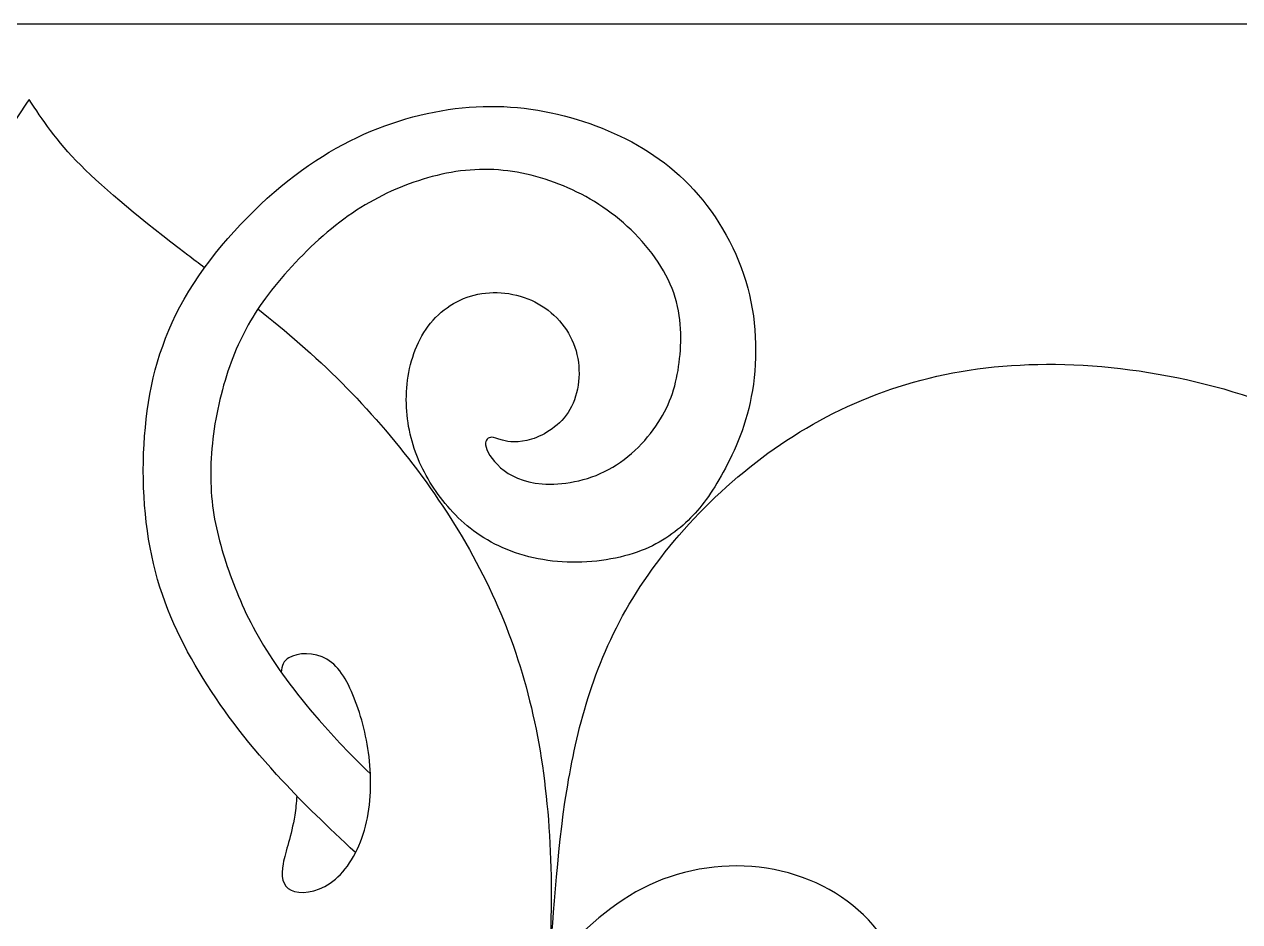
# Model space of a CAD drawing. Extents: x 0 to 18.5, y -1.7 to 18.4.
# Drawn here: x 9.239 to 13.859, y 15.014 to 18.426 of the extents above; entities that cross this region are included whole.
import ezdxf

# ---------------------------------------------------------------- set-up
doc = ezdxf.new("R2010")
doc.units = 0
doc.header["$MEASUREMENT"] = 0
doc.layers.add('LAYER_1', color=7, linetype='CONTINUOUS')

msp = doc.modelspace()

# ---------------------------------------------------------------- linework, layer by layer
at = {"layer": 'LAYER_1'}
msp.add_lwpolyline([(0, 0), (18.4785, 0), (18.4785, 18.4256), (0, 18.4256), (0, 0)], close=True, dxfattribs=at)
for points, knots in [([(9.92419, 17.49978), (9.9025, 17.5162), (9.88124, 17.53231), (9.86051, 17.54812), (9.86051, 17.54812), (9.68589, 17.68129), (9.5483, 17.79418), (9.45393, 17.88943), (9.45393, 17.88943), (9.35957, 17.98468), (9.30842, 18.0623), (9.25724, 18.13992), (9.25724, 18.13992), (9.20608, 18.0623), (9.15493, 17.98468), (9.06057, 17.88943), (9.06057, 17.88943), (8.9662, 17.79418), (8.82861, 17.68129), (8.65399, 17.54812), (8.65399, 17.54812), (8.63326, 17.53231), (8.612, 17.5162), (8.59031, 17.49978)], [0, 0, 0, 0, 0.1428571, 0.1428571, 0.1428571, 0.1428571, 0.2857143, 0.2857143, 0.2857143, 0.2857143, 0.4285714, 0.4285714, 0.4285714, 0.4285714, 0.5714286, 0.5714286, 0.5714286, 0.5714286, 0.7142857, 0.7142857, 0.7142857, 0.7142857, 1, 1, 1, 1]), ([(9.92419, 17.49978), (9.9025, 17.5162), (9.88124, 17.53231), (9.86051, 17.54812), (9.86051, 17.54812), (9.68589, 17.68129), (9.5483, 17.79418), (9.45393, 17.88943), (9.45393, 17.88943), (9.35957, 17.98468), (9.30842, 18.0623), (9.25724, 18.13992), (9.25724, 18.13992), (9.20608, 18.0623), (9.15493, 17.98468), (9.06057, 17.88943), (9.06057, 17.88943), (8.9662, 17.79418), (8.82861, 17.68129), (8.65399, 17.54812), (8.65399, 17.54812), (8.63326, 17.53231), (8.612, 17.5162), (8.59031, 17.49978)], [0, 0, 0, 0, 0.1428571, 0.1428571, 0.1428571, 0.1428571, 0.2857143, 0.2857143, 0.2857143, 0.2857143, 0.4285714, 0.4285714, 0.4285714, 0.4285714, 0.5714286, 0.5714286, 0.5714286, 0.5714286, 0.7142857, 0.7142857, 0.7142857, 0.7142857, 1, 1, 1, 1]), ([(10.49862, 15.27656), (10.38959, 15.37703), (10.29963, 15.46447), (10.22022, 15.54964), (10.22022, 15.54964), (10.09851, 15.68016), (10.00149, 15.80542), (9.91903, 15.93859), (9.91903, 15.93859), (9.83657, 16.07176), (9.76866, 16.21288), (9.7303, 16.37515), (9.7303, 16.37515), (9.69193, 16.53743), (9.68311, 16.72088), (9.69942, 16.89241), (9.69942, 16.89241), (9.71574, 17.06395), (9.75719, 17.22359), (9.84714, 17.38101), (9.84714, 17.38101), (9.9371, 17.53844), (10.07558, 17.69367), (10.21492, 17.8092), (10.21492, 17.8092), (10.35427, 17.92474), (10.4945, 18.00059), (10.63649, 18.04909), (10.63649, 18.04909), (10.77848, 18.0976), (10.92225, 18.11878), (11.06159, 18.11261), (11.06159, 18.11261), (11.20094, 18.10643), (11.33588, 18.0729), (11.45847, 18.02087), (11.45847, 18.02087), (11.58106, 17.96884), (11.69131, 17.89828), (11.78391, 17.79686), (11.78391, 17.79686), (11.87651, 17.69544), (11.95149, 17.56314), (11.98897, 17.42292), (11.98897, 17.42292), (12.02645, 17.28269), (12.02645, 17.13451), (12.00264, 17.01016), (12.00264, 17.01016), (11.97883, 16.88581), (11.93119, 16.78526), (11.88761, 16.70836), (11.88761, 16.70836), (11.84402, 16.63145), (11.80447, 16.57816), (11.75288, 16.53054), (11.75288, 16.53054), (11.70129, 16.48292), (11.63764, 16.44094), (11.55335, 16.41378), (11.55335, 16.41378), (11.46906, 16.38662), (11.3641, 16.37427), (11.26533, 16.38308), (11.26533, 16.38308), (11.16655, 16.3919), (11.07394, 16.4219), (10.9992, 16.46524), (10.9992, 16.46524), (10.92446, 16.50859), (10.86757, 16.56531), (10.82127, 16.6266), (10.82127, 16.6266), (10.77497, 16.6879), (10.73924, 16.75378), (10.71697, 16.8264), (10.71697, 16.8264), (10.6947, 16.89903), (10.68588, 16.97841), (10.69425, 17.05778), (10.69425, 17.05778), (10.70263, 17.13715), (10.72822, 17.21654), (10.77452, 17.27827), (10.77452, 17.27827), (10.82082, 17.34), (10.88785, 17.38411), (10.96369, 17.39954), (10.96369, 17.39954), (11.03954, 17.41497), (11.12422, 17.40174), (11.193, 17.36294), (11.193, 17.36294), (11.26179, 17.32413), (11.31472, 17.25975), (11.33632, 17.18435), (11.33632, 17.18435), (11.35793, 17.10894), (11.34823, 17.0225), (11.31296, 16.96121), (11.31296, 16.96121), (11.27768, 16.89991), (11.21681, 16.86375), (11.16743, 16.84832), (11.16743, 16.84832), (11.11804, 16.83288), (11.08011, 16.83818), (11.05719, 16.84391), (11.05719, 16.84391), (11.03426, 16.84964), (11.02631, 16.85582), (11.01529, 16.85538), (11.01529, 16.85538), (11.00427, 16.85494), (10.99016, 16.84787), (10.9928, 16.82671), (10.9928, 16.82671), (10.99545, 16.80555), (11.01485, 16.77026), (11.04968, 16.73984), (11.04968, 16.73984), (11.08452, 16.70942), (11.1348, 16.68383), (11.208, 16.67854), (11.208, 16.67854), (11.2812, 16.67325), (11.37734, 16.68825), (11.46024, 16.73278), (11.46024, 16.73278), (11.54314, 16.77732), (11.61282, 16.85141), (11.65735, 16.92505), (11.65735, 16.92505), (11.70189, 16.99869), (11.7213, 17.0719), (11.73012, 17.1548), (11.73012, 17.1548), (11.73894, 17.2377), (11.73717, 17.33031), (11.70146, 17.42114), (11.70146, 17.42114), (11.66574, 17.51198), (11.59605, 17.60107), (11.51624, 17.67074), (11.51624, 17.67074), (11.43643, 17.74041), (11.34646, 17.79069), (11.25386, 17.82464), (11.25386, 17.82464), (11.16126, 17.85859), (11.066, 17.87624), (10.96987, 17.87359), (10.96987, 17.87359), (10.87374, 17.87094), (10.77672, 17.84801), (10.685, 17.8123), (10.685, 17.8123), (10.59328, 17.77658), (10.50685, 17.72806), (10.42219, 17.66104), (10.42219, 17.66104), (10.33752, 17.59401), (10.25461, 17.50846), (10.19067, 17.42909), (10.19067, 17.42909), (10.12673, 17.34971), (10.08175, 17.27651), (10.04515, 17.19052), (10.04515, 17.19052), (10.00855, 17.10453), (9.98032, 17.00575), (9.96401, 16.90609), (9.96401, 16.90609), (9.94769, 16.80643), (9.94328, 16.70588), (9.95298, 16.61284), (9.95298, 16.61284), (9.96268, 16.5198), (9.9865, 16.43424), (10.01648, 16.34826), (10.01648, 16.34826), (10.04647, 16.26227), (10.08263, 16.17583), (10.13775, 16.08191), (10.13775, 16.08191), (10.19287, 15.98798), (10.26696, 15.88655), (10.35956, 15.78028), (10.35956, 15.78028), (10.41672, 15.71469), (10.48094, 15.64723), (10.5548, 15.57587)], [0, 0, 0, 0, 0.0204082, 0.0204082, 0.0204082, 0.0204082, 0.0408163, 0.0408163, 0.0408163, 0.0408163, 0.0612245, 0.0612245, 0.0612245, 0.0612245, 0.0816327, 0.0816327, 0.0816327, 0.0816327, 0.1020408, 0.1020408, 0.1020408, 0.1020408, 0.122449, 0.122449, 0.122449, 0.122449, 0.1428571, 0.1428571, 0.1428571, 0.1428571, 0.1632653, 0.1632653, 0.1632653, 0.1632653, 0.1836735, 0.1836735, 0.1836735, 0.1836735, 0.2040816, 0.2040816, 0.2040816, 0.2040816, 0.2244898, 0.2244898, 0.2244898, 0.2244898, 0.244898, 0.244898, 0.244898, 0.244898, 0.2653061, 0.2653061, 0.2653061, 0.2653061, 0.2857143, 0.2857143, 0.2857143, 0.2857143, 0.3061224, 0.3061224, 0.3061224, 0.3061224, 0.3265306, 0.3265306, 0.3265306, 0.3265306, 0.3469388, 0.3469388, 0.3469388, 0.3469388, 0.3673469, 0.3673469, 0.3673469, 0.3673469, 0.3877551, 0.3877551, 0.3877551, 0.3877551, 0.4081633, 0.4081633, 0.4081633, 0.4081633, 0.4285714, 0.4285714, 0.4285714, 0.4285714, 0.4489796, 0.4489796, 0.4489796, 0.4489796, 0.4693878, 0.4693878, 0.4693878, 0.4693878, 0.4897959, 0.4897959, 0.4897959, 0.4897959, 0.5102041, 0.5102041, 0.5102041, 0.5102041, 0.5306122, 0.5306122, 0.5306122, 0.5306122, 0.5510204, 0.5510204, 0.5510204, 0.5510204, 0.5714286, 0.5714286, 0.5714286, 0.5714286, 0.5918367, 0.5918367, 0.5918367, 0.5918367, 0.6122449, 0.6122449, 0.6122449, 0.6122449, 0.6326531, 0.6326531, 0.6326531, 0.6326531, 0.6530612, 0.6530612, 0.6530612, 0.6530612, 0.6734694, 0.6734694, 0.6734694, 0.6734694, 0.6938776, 0.6938776, 0.6938776, 0.6938776, 0.7142857, 0.7142857, 0.7142857, 0.7142857, 0.7346939, 0.7346939, 0.7346939, 0.7346939, 0.755102, 0.755102, 0.755102, 0.755102, 0.7755102, 0.7755102, 0.7755102, 0.7755102, 0.7959184, 0.7959184, 0.7959184, 0.7959184, 0.8163265, 0.8163265, 0.8163265, 0.8163265, 0.8367347, 0.8367347, 0.8367347, 0.8367347, 0.8571429, 0.8571429, 0.8571429, 0.8571429, 0.877551, 0.877551, 0.877551, 0.877551, 0.8979592, 0.8979592, 0.8979592, 0.8979592, 0.9183673, 0.9183673, 0.9183673, 0.9183673, 0.9387755, 0.9387755, 0.9387755, 0.9387755, 0.9591837, 0.9591837, 0.9591837, 0.9591837, 1, 1, 1, 1]), ([(10.49862, 15.27656), (10.38959, 15.37703), (10.29963, 15.46447), (10.22022, 15.54964), (10.22022, 15.54964), (10.09851, 15.68016), (10.00149, 15.80542), (9.91903, 15.93859), (9.91903, 15.93859), (9.83657, 16.07176), (9.76866, 16.21288), (9.7303, 16.37515), (9.7303, 16.37515), (9.69193, 16.53743), (9.68311, 16.72088), (9.69942, 16.89241), (9.69942, 16.89241), (9.71574, 17.06395), (9.75719, 17.22359), (9.84714, 17.38101), (9.84714, 17.38101), (9.9371, 17.53844), (10.07558, 17.69367), (10.21492, 17.8092), (10.21492, 17.8092), (10.35427, 17.92474), (10.4945, 18.00059), (10.63649, 18.04909), (10.63649, 18.04909), (10.77848, 18.0976), (10.92225, 18.11878), (11.06159, 18.11261), (11.06159, 18.11261), (11.20094, 18.10643), (11.33588, 18.0729), (11.45847, 18.02087), (11.45847, 18.02087), (11.58106, 17.96884), (11.69131, 17.89828), (11.78391, 17.79686), (11.78391, 17.79686), (11.87651, 17.69544), (11.95149, 17.56314), (11.98897, 17.42292), (11.98897, 17.42292), (12.02645, 17.28269), (12.02645, 17.13451), (12.00264, 17.01016), (12.00264, 17.01016), (11.97883, 16.88581), (11.93119, 16.78526), (11.88761, 16.70836), (11.88761, 16.70836), (11.84402, 16.63145), (11.80447, 16.57816), (11.75288, 16.53054), (11.75288, 16.53054), (11.70129, 16.48292), (11.63764, 16.44094), (11.55335, 16.41378), (11.55335, 16.41378), (11.46906, 16.38662), (11.3641, 16.37427), (11.26533, 16.38308), (11.26533, 16.38308), (11.16655, 16.3919), (11.07394, 16.4219), (10.9992, 16.46524), (10.9992, 16.46524), (10.92446, 16.50859), (10.86757, 16.56531), (10.82127, 16.6266), (10.82127, 16.6266), (10.77497, 16.6879), (10.73924, 16.75378), (10.71697, 16.8264), (10.71697, 16.8264), (10.6947, 16.89903), (10.68588, 16.97841), (10.69425, 17.05778), (10.69425, 17.05778), (10.70263, 17.13715), (10.72822, 17.21654), (10.77452, 17.27827), (10.77452, 17.27827), (10.82082, 17.34), (10.88785, 17.38411), (10.96369, 17.39954), (10.96369, 17.39954), (11.03954, 17.41497), (11.12422, 17.40174), (11.193, 17.36294), (11.193, 17.36294), (11.26179, 17.32413), (11.31472, 17.25975), (11.33632, 17.18435), (11.33632, 17.18435), (11.35793, 17.10894), (11.34823, 17.0225), (11.31296, 16.96121), (11.31296, 16.96121), (11.27768, 16.89991), (11.21681, 16.86375), (11.16743, 16.84832), (11.16743, 16.84832), (11.11804, 16.83288), (11.08011, 16.83818), (11.05719, 16.84391), (11.05719, 16.84391), (11.03426, 16.84964), (11.02631, 16.85582), (11.01529, 16.85538), (11.01529, 16.85538), (11.00427, 16.85494), (10.99016, 16.84787), (10.9928, 16.82671), (10.9928, 16.82671), (10.99545, 16.80555), (11.01485, 16.77026), (11.04968, 16.73984), (11.04968, 16.73984), (11.08452, 16.70942), (11.1348, 16.68383), (11.208, 16.67854), (11.208, 16.67854), (11.2812, 16.67325), (11.37734, 16.68825), (11.46024, 16.73278), (11.46024, 16.73278), (11.54314, 16.77732), (11.61282, 16.85141), (11.65735, 16.92505), (11.65735, 16.92505), (11.70189, 16.99869), (11.7213, 17.0719), (11.73012, 17.1548), (11.73012, 17.1548), (11.73894, 17.2377), (11.73717, 17.33031), (11.70146, 17.42114), (11.70146, 17.42114), (11.66574, 17.51198), (11.59605, 17.60107), (11.51624, 17.67074), (11.51624, 17.67074), (11.43643, 17.74041), (11.34646, 17.79069), (11.25386, 17.82464), (11.25386, 17.82464), (11.16126, 17.85859), (11.066, 17.87624), (10.96987, 17.87359), (10.96987, 17.87359), (10.87374, 17.87094), (10.77672, 17.84801), (10.685, 17.8123), (10.685, 17.8123), (10.59328, 17.77658), (10.50685, 17.72806), (10.42219, 17.66104), (10.42219, 17.66104), (10.33752, 17.59401), (10.25461, 17.50846), (10.19067, 17.42909), (10.19067, 17.42909), (10.12673, 17.34971), (10.08175, 17.27651), (10.04515, 17.19052), (10.04515, 17.19052), (10.00855, 17.10453), (9.98032, 17.00575), (9.96401, 16.90609), (9.96401, 16.90609), (9.94769, 16.80643), (9.94328, 16.70588), (9.95298, 16.61284), (9.95298, 16.61284), (9.96268, 16.5198), (9.9865, 16.43424), (10.01648, 16.34826), (10.01648, 16.34826), (10.04647, 16.26227), (10.08263, 16.17583), (10.13775, 16.08191), (10.13775, 16.08191), (10.19287, 15.98798), (10.26696, 15.88655), (10.35956, 15.78028), (10.35956, 15.78028), (10.41672, 15.71469), (10.48094, 15.64723), (10.5548, 15.57587)], [0, 0, 0, 0, 0.0204082, 0.0204082, 0.0204082, 0.0204082, 0.0408163, 0.0408163, 0.0408163, 0.0408163, 0.0612245, 0.0612245, 0.0612245, 0.0612245, 0.0816327, 0.0816327, 0.0816327, 0.0816327, 0.1020408, 0.1020408, 0.1020408, 0.1020408, 0.122449, 0.122449, 0.122449, 0.122449, 0.1428571, 0.1428571, 0.1428571, 0.1428571, 0.1632653, 0.1632653, 0.1632653, 0.1632653, 0.1836735, 0.1836735, 0.1836735, 0.1836735, 0.2040816, 0.2040816, 0.2040816, 0.2040816, 0.2244898, 0.2244898, 0.2244898, 0.2244898, 0.244898, 0.244898, 0.244898, 0.244898, 0.2653061, 0.2653061, 0.2653061, 0.2653061, 0.2857143, 0.2857143, 0.2857143, 0.2857143, 0.3061224, 0.3061224, 0.3061224, 0.3061224, 0.3265306, 0.3265306, 0.3265306, 0.3265306, 0.3469388, 0.3469388, 0.3469388, 0.3469388, 0.3673469, 0.3673469, 0.3673469, 0.3673469, 0.3877551, 0.3877551, 0.3877551, 0.3877551, 0.4081633, 0.4081633, 0.4081633, 0.4081633, 0.4285714, 0.4285714, 0.4285714, 0.4285714, 0.4489796, 0.4489796, 0.4489796, 0.4489796, 0.4693878, 0.4693878, 0.4693878, 0.4693878, 0.4897959, 0.4897959, 0.4897959, 0.4897959, 0.5102041, 0.5102041, 0.5102041, 0.5102041, 0.5306122, 0.5306122, 0.5306122, 0.5306122, 0.5510204, 0.5510204, 0.5510204, 0.5510204, 0.5714286, 0.5714286, 0.5714286, 0.5714286, 0.5918367, 0.5918367, 0.5918367, 0.5918367, 0.6122449, 0.6122449, 0.6122449, 0.6122449, 0.6326531, 0.6326531, 0.6326531, 0.6326531, 0.6530612, 0.6530612, 0.6530612, 0.6530612, 0.6734694, 0.6734694, 0.6734694, 0.6734694, 0.6938776, 0.6938776, 0.6938776, 0.6938776, 0.7142857, 0.7142857, 0.7142857, 0.7142857, 0.7346939, 0.7346939, 0.7346939, 0.7346939, 0.755102, 0.755102, 0.755102, 0.755102, 0.7755102, 0.7755102, 0.7755102, 0.7755102, 0.7959184, 0.7959184, 0.7959184, 0.7959184, 0.8163265, 0.8163265, 0.8163265, 0.8163265, 0.8367347, 0.8367347, 0.8367347, 0.8367347, 0.8571429, 0.8571429, 0.8571429, 0.8571429, 0.877551, 0.877551, 0.877551, 0.877551, 0.8979592, 0.8979592, 0.8979592, 0.8979592, 0.9183673, 0.9183673, 0.9183673, 0.9183673, 0.9387755, 0.9387755, 0.9387755, 0.9387755, 0.9591837, 0.9591837, 0.9591837, 0.9591837, 1, 1, 1, 1]), ([(10.1274, 17.34323), (10.23236, 17.25969), (10.34129, 17.16699), (10.447, 17.06128), (10.447, 17.06128), (10.64719, 16.86108), (10.83595, 16.61412), (10.97, 16.35659), (10.97, 16.35659), (11.10405, 16.09906), (11.18343, 15.83094), (11.21959, 15.5205), (11.21959, 15.5205), (11.25575, 15.21006), (11.24869, 14.85729), (11.1949, 14.5204), (11.1949, 14.5204), (11.1411, 14.1835), (11.04055, 13.86246), (10.89415, 13.54408), (10.89415, 13.54408), (10.74775, 13.2257), (10.55548, 12.90996), (10.35617, 12.5907), (10.35617, 12.5907), (10.15685, 12.27143), (9.95046, 11.94864), (9.812, 11.6479), (9.812, 11.6479), (9.76134, 11.53787), (9.71977, 11.43077), (9.68549, 11.32948)], [0, 0, 0, 0, 0.1111111, 0.1111111, 0.1111111, 0.1111111, 0.2222222, 0.2222222, 0.2222222, 0.2222222, 0.3333333, 0.3333333, 0.3333333, 0.3333333, 0.4444444, 0.4444444, 0.4444444, 0.4444444, 0.5555556, 0.5555556, 0.5555556, 0.5555556, 0.6666667, 0.6666667, 0.6666667, 0.6666667, 0.7777778, 0.7777778, 0.7777778, 0.7777778, 1, 1, 1, 1]), ([(10.1274, 17.34323), (10.23236, 17.25969), (10.34129, 17.16699), (10.447, 17.06128), (10.447, 17.06128), (10.64719, 16.86108), (10.83595, 16.61412), (10.97, 16.35659), (10.97, 16.35659), (11.10405, 16.09906), (11.18343, 15.83094), (11.21959, 15.5205), (11.21959, 15.5205), (11.25575, 15.21006), (11.24869, 14.85729), (11.1949, 14.5204), (11.1949, 14.5204), (11.1411, 14.1835), (11.04055, 13.86246), (10.89415, 13.54408), (10.89415, 13.54408), (10.74775, 13.2257), (10.55548, 12.90996), (10.35617, 12.5907), (10.35617, 12.5907), (10.15685, 12.27143), (9.95046, 11.94864), (9.812, 11.6479), (9.812, 11.6479), (9.76134, 11.53787), (9.71977, 11.43077), (9.68549, 11.32948)], [0, 0, 0, 0, 0.1111111, 0.1111111, 0.1111111, 0.1111111, 0.2222222, 0.2222222, 0.2222222, 0.2222222, 0.3333333, 0.3333333, 0.3333333, 0.3333333, 0.4444444, 0.4444444, 0.4444444, 0.4444444, 0.5555556, 0.5555556, 0.5555556, 0.5555556, 0.6666667, 0.6666667, 0.6666667, 0.6666667, 0.7777778, 0.7777778, 0.7777778, 0.7777778, 1, 1, 1, 1]), ([(12.37295, 13.91386), (12.45122, 13.99355), (12.51351, 14.08062), (12.55574, 14.17111), (12.55574, 14.17111), (12.62982, 14.32985), (12.64217, 14.49919), (12.61748, 14.65177), (12.61748, 14.65177), (12.59279, 14.80434), (12.53104, 14.94016), (12.42874, 15.03982), (12.42874, 15.03982), (12.32644, 15.13948), (12.18355, 15.20298), (12.03274, 15.22062), (12.03274, 15.22062), (11.88193, 15.23826), (11.72318, 15.21004), (11.58847, 15.14041), (11.58847, 15.14041), (11.45377, 15.07079), (11.34309, 14.95975), (11.23243, 14.84872), (11.23243, 14.84872), (11.24785, 14.96636), (11.26327, 15.28245), (11.30096, 15.5117), (11.30096, 15.5117), (11.33866, 15.74096), (11.39863, 15.98262), (11.53885, 16.22074), (11.53885, 16.22074), (11.67908, 16.45887), (11.89958, 16.69347), (12.16239, 16.86015), (12.16239, 16.86015), (12.42521, 17.02684), (12.73037, 17.12563), (13.09108, 17.13268), (13.09108, 17.13268), (13.4518, 17.13974), (13.86808, 17.05506), (14.19881, 16.88132), (14.19881, 16.88132), (14.52954, 16.70758), (14.77472, 16.44476), (14.94934, 16.14314), (14.94934, 16.14314), (15.12397, 15.84151), (15.22804, 15.50108), (15.26332, 15.1536), (15.26332, 15.1536), (15.2986, 14.80611), (15.26507, 14.45156), (15.19276, 14.14994), (15.19276, 14.14994), (15.12044, 13.84832), (15.00931, 13.5996), (14.81529, 13.38089), (14.81529, 13.38089), (14.62126, 13.16217), (14.34433, 12.97342), (14.03565, 12.81115), (14.03565, 12.81115), (13.72697, 12.64887), (13.38653, 12.51305), (12.99054, 12.4275), (12.99054, 12.4275), (12.59455, 12.34195), (12.14299, 12.30667), (11.76905, 12.20613), (11.76905, 12.20613), (11.39511, 12.10559), (11.09877, 11.93978), (10.88093, 11.77574), (10.88093, 11.77574), (10.66309, 11.6117), (10.52374, 11.44942), (10.40556, 11.28274), (10.40556, 11.28274), (10.34993, 11.20427), (10.29897, 11.12482), (10.25305, 11.045)], [0, 0, 0, 0, 0.0454545, 0.0454545, 0.0454545, 0.0454545, 0.0909091, 0.0909091, 0.0909091, 0.0909091, 0.1363636, 0.1363636, 0.1363636, 0.1363636, 0.1818182, 0.1818182, 0.1818182, 0.1818182, 0.2272727, 0.2272727, 0.2272727, 0.2272727, 0.2727273, 0.2727273, 0.2727273, 0.2727273, 0.3181818, 0.3181818, 0.3181818, 0.3181818, 0.3636364, 0.3636364, 0.3636364, 0.3636364, 0.4090909, 0.4090909, 0.4090909, 0.4090909, 0.4545455, 0.4545455, 0.4545455, 0.4545455, 0.5, 0.5, 0.5, 0.5, 0.5454545, 0.5454545, 0.5454545, 0.5454545, 0.5909091, 0.5909091, 0.5909091, 0.5909091, 0.6363636, 0.6363636, 0.6363636, 0.6363636, 0.6818182, 0.6818182, 0.6818182, 0.6818182, 0.7272727, 0.7272727, 0.7272727, 0.7272727, 0.7727273, 0.7727273, 0.7727273, 0.7727273, 0.8181818, 0.8181818, 0.8181818, 0.8181818, 0.8636364, 0.8636364, 0.8636364, 0.8636364, 0.9090909, 0.9090909, 0.9090909, 0.9090909, 1, 1, 1, 1]), ([(12.37295, 13.91386), (12.45122, 13.99355), (12.51351, 14.08062), (12.55574, 14.17111), (12.55574, 14.17111), (12.62982, 14.32985), (12.64217, 14.49919), (12.61748, 14.65177), (12.61748, 14.65177), (12.59279, 14.80434), (12.53104, 14.94016), (12.42874, 15.03982), (12.42874, 15.03982), (12.32644, 15.13948), (12.18355, 15.20298), (12.03274, 15.22062), (12.03274, 15.22062), (11.88193, 15.23826), (11.72318, 15.21004), (11.58847, 15.14041), (11.58847, 15.14041), (11.45377, 15.07079), (11.34309, 14.95975), (11.23243, 14.84872), (11.23243, 14.84872), (11.24785, 14.96636), (11.26327, 15.28245), (11.30096, 15.5117), (11.30096, 15.5117), (11.33866, 15.74096), (11.39863, 15.98262), (11.53885, 16.22074), (11.53885, 16.22074), (11.67908, 16.45887), (11.89958, 16.69347), (12.16239, 16.86015), (12.16239, 16.86015), (12.42521, 17.02684), (12.73037, 17.12563), (13.09108, 17.13268), (13.09108, 17.13268), (13.4518, 17.13974), (13.86808, 17.05506), (14.19881, 16.88132), (14.19881, 16.88132), (14.52954, 16.70758), (14.77472, 16.44476), (14.94934, 16.14314), (14.94934, 16.14314), (15.12397, 15.84151), (15.22804, 15.50108), (15.26332, 15.1536), (15.26332, 15.1536), (15.2986, 14.80611), (15.26507, 14.45156), (15.19276, 14.14994), (15.19276, 14.14994), (15.12044, 13.84832), (15.00931, 13.5996), (14.81529, 13.38089), (14.81529, 13.38089), (14.62126, 13.16217), (14.34433, 12.97342), (14.03565, 12.81115), (14.03565, 12.81115), (13.72697, 12.64887), (13.38653, 12.51305), (12.99054, 12.4275), (12.99054, 12.4275), (12.59455, 12.34195), (12.14299, 12.30667), (11.76905, 12.20613), (11.76905, 12.20613), (11.39511, 12.10559), (11.09877, 11.93978), (10.88093, 11.77574), (10.88093, 11.77574), (10.66309, 11.6117), (10.52374, 11.44942), (10.40556, 11.28274), (10.40556, 11.28274), (10.34993, 11.20427), (10.29897, 11.12482), (10.25305, 11.045)], [0, 0, 0, 0, 0.0454545, 0.0454545, 0.0454545, 0.0454545, 0.0909091, 0.0909091, 0.0909091, 0.0909091, 0.1363636, 0.1363636, 0.1363636, 0.1363636, 0.1818182, 0.1818182, 0.1818182, 0.1818182, 0.2272727, 0.2272727, 0.2272727, 0.2272727, 0.2727273, 0.2727273, 0.2727273, 0.2727273, 0.3181818, 0.3181818, 0.3181818, 0.3181818, 0.3636364, 0.3636364, 0.3636364, 0.3636364, 0.4090909, 0.4090909, 0.4090909, 0.4090909, 0.4545455, 0.4545455, 0.4545455, 0.4545455, 0.5, 0.5, 0.5, 0.5, 0.5454545, 0.5454545, 0.5454545, 0.5454545, 0.5909091, 0.5909091, 0.5909091, 0.5909091, 0.6363636, 0.6363636, 0.6363636, 0.6363636, 0.6818182, 0.6818182, 0.6818182, 0.6818182, 0.7272727, 0.7272727, 0.7272727, 0.7272727, 0.7727273, 0.7727273, 0.7727273, 0.7727273, 0.8181818, 0.8181818, 0.8181818, 0.8181818, 0.8636364, 0.8636364, 0.8636364, 0.8636364, 0.9090909, 0.9090909, 0.9090909, 0.9090909, 1, 1, 1, 1]), ([(10.27516, 15.49206), (10.27343, 15.46634), (10.27071, 15.44158), (10.26709, 15.41857), (10.26709, 15.41857), (10.25475, 15.34008), (10.23182, 15.28187), (10.223, 15.23424), (10.223, 15.23424), (10.21418, 15.18662), (10.21947, 15.14958), (10.25298, 15.1337), (10.25298, 15.1337), (10.28649, 15.11783), (10.34824, 15.12312), (10.40204, 15.16016), (10.40204, 15.16016), (10.45583, 15.1972), (10.5017, 15.266), (10.52772, 15.3467), (10.52772, 15.3467), (10.55373, 15.42739), (10.5599, 15.52), (10.55284, 15.60775), (10.55284, 15.60775), (10.54579, 15.6955), (10.5255, 15.77841), (10.4986, 15.85029), (10.4986, 15.85029), (10.47171, 15.92216), (10.43819, 15.98302), (10.38968, 16.01169), (10.38968, 16.01169), (10.34118, 16.04035), (10.27768, 16.0368), (10.24505, 16.01741), (10.24505, 16.01741), (10.22485, 16.0054), (10.21646, 15.98729), (10.21575, 15.96184)], [0, 0, 0, 0, 0.0909091, 0.0909091, 0.0909091, 0.0909091, 0.1818182, 0.1818182, 0.1818182, 0.1818182, 0.2727273, 0.2727273, 0.2727273, 0.2727273, 0.3636364, 0.3636364, 0.3636364, 0.3636364, 0.4545455, 0.4545455, 0.4545455, 0.4545455, 0.5454545, 0.5454545, 0.5454545, 0.5454545, 0.6363636, 0.6363636, 0.6363636, 0.6363636, 0.7272727, 0.7272727, 0.7272727, 0.7272727, 0.8181818, 0.8181818, 0.8181818, 0.8181818, 1, 1, 1, 1]), ([(10.27516, 15.49206), (10.27343, 15.46634), (10.27071, 15.44158), (10.26709, 15.41857), (10.26709, 15.41857), (10.25475, 15.34008), (10.23182, 15.28187), (10.223, 15.23424), (10.223, 15.23424), (10.21418, 15.18662), (10.21947, 15.14958), (10.25298, 15.1337), (10.25298, 15.1337), (10.28649, 15.11783), (10.34824, 15.12312), (10.40204, 15.16016), (10.40204, 15.16016), (10.45583, 15.1972), (10.5017, 15.266), (10.52772, 15.3467), (10.52772, 15.3467), (10.55373, 15.42739), (10.5599, 15.52), (10.55284, 15.60775), (10.55284, 15.60775), (10.54579, 15.6955), (10.5255, 15.77841), (10.4986, 15.85029), (10.4986, 15.85029), (10.47171, 15.92216), (10.43819, 15.98302), (10.38968, 16.01169), (10.38968, 16.01169), (10.34118, 16.04035), (10.27768, 16.0368), (10.24505, 16.01741), (10.24505, 16.01741), (10.22485, 16.0054), (10.21646, 15.98729), (10.21575, 15.96184)], [0, 0, 0, 0, 0.0909091, 0.0909091, 0.0909091, 0.0909091, 0.1818182, 0.1818182, 0.1818182, 0.1818182, 0.2727273, 0.2727273, 0.2727273, 0.2727273, 0.3636364, 0.3636364, 0.3636364, 0.3636364, 0.4545455, 0.4545455, 0.4545455, 0.4545455, 0.5454545, 0.5454545, 0.5454545, 0.5454545, 0.6363636, 0.6363636, 0.6363636, 0.6363636, 0.7272727, 0.7272727, 0.7272727, 0.7272727, 0.8181818, 0.8181818, 0.8181818, 0.8181818, 1, 1, 1, 1])]:
    msp.add_open_spline(points, degree=3, knots=knots, dxfattribs=at)

doc.saveas('drawing.dxf')
